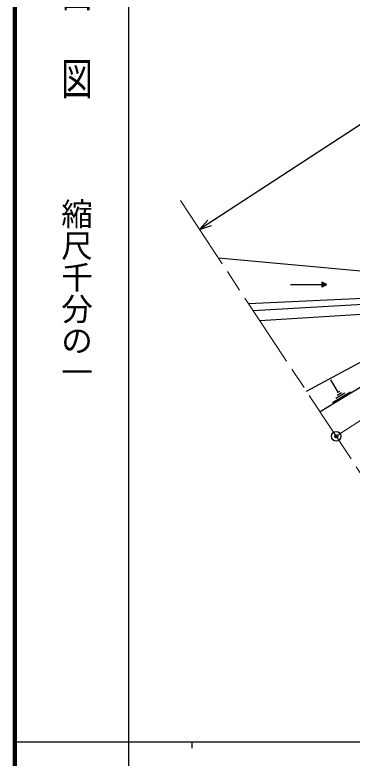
# Model space of a CAD drawing. Units: millimetres at full size, sheet at 1:1000; details may follow other scales. Extents: x 40000 to 680000, y 20000 to 380000.
# Drawn here: x 40000 to 93409, y 202409 to 319999 of the extents above; entities that cross this region are included whole.
import ezdxf
from ezdxf.enums import TextEntityAlignment as Align

# ---------------------------------------------------------------- set-up
doc = ezdxf.new("R2010")
doc.units = ezdxf.units.MM
doc.header["$LTSCALE"] = 1000
doc.header["$PDMODE"] = 32
doc.header["$PDSIZE"] = 500
doc.linetypes.add('CHAIN', pattern=[18.5, 12, -1.5, 3.5, -1.5])
for name, color, linetype, lineweight in [('M-BGD', 7, 'Continuous', 25), ('M-BMK', 2, 'CHAIN', 13), ('M-BMK-SRVR', 3, 'Continuous', 25), ('M-TTL', 2, 'Continuous', 140), ('M-TTL-BAND', 7, 'Continuous', 25)]:
    doc.layers.add(name, color=color, linetype=linetype, lineweight=lineweight)
doc.styles.add('@ＭＳ ゴシック', font='')
doc.styles.get('@ＭＳ ゴシック').set_extended_font_data('@MS Gothic')

msp = doc.modelspace()

# ---------------------------------------------------------------- linework, layer by layer
at = {"layer": 'M-BGD'}
for p, q in [((134714, 328728), (69246, 286040)), ((70582, 287529), (69246, 286040)), ((69246, 286040), (71147, 286662)), ((88635, 277723), (88633, 276973)), ((88634, 277698), (88684, 277698)), ((88634, 277673), (88734, 277673)), ((88634, 277648), (88784, 277648)), ((88634, 277623), (88834, 277623)), ((88634, 277598), (88884, 277598)), ((88634, 277573), (88934, 277573)), ((88634, 277548), (88984, 277547)), ((88634, 277523), (89034, 277522)), ((89384, 277347), (88635, 277723)), ((83634, 277356), (88634, 277348)), ((88384, 277348), (88634, 277348)), ((88633, 276973), (89384, 277347)), ((88633, 277048), (88783, 277048)), ((88633, 277023), (88733, 277023)), ((88633, 276998), (88683, 276998)), ((88634, 277498), (89084, 277497)), ((88634, 277473), (89134, 277472)), ((88634, 277448), (89184, 277447)), ((88634, 277423), (89234, 277422)), ((88634, 277398), (89284, 277397)), ((88634, 277373), (89334, 277372)), ((88634, 277348), (89384, 277347)), ((88634, 277323), (89334, 277322)), ((88634, 277298), (89284, 277297)), ((88634, 277273), (89234, 277272)), ((88634, 277248), (89184, 277247)), ((88634, 277223), (89134, 277222)), ((88634, 277198), (89084, 277197)), ((88634, 277173), (89034, 277172)), ((88634, 277148), (88984, 277147)), ((88634, 277123), (88934, 277123)), ((88634, 277098), (88884, 277098)), ((88634, 277073), (88834, 277073)), ((91213, 260288), (90021, 262254)), ((93128, 260297), (90320, 258595)), ((92256, 260153), (90852, 259301)), ((91734, 260220), (91032, 259795)), ((91389, 260395), (91038, 260182))]:
    msp.add_line(p, q, dxfattribs=at)
for points in [[(159426, 316126), (138695, 298326), (132150, 293616), (110120, 282829), (101798, 280141), (95969, 279324), (72249, 281501)], [(156261, 300234), (117568, 275205), (115179, 273496), (88321, 257207)], [(117568, 275205), (110928, 275883), (77039, 274261)], [(116345, 274330), (111116, 274878), (94180, 274125), (77744, 273195)], [(86159, 260475), (110050, 273301), (95692, 272673), (78809, 271585)]]:
    msp.add_lwpolyline(points, dxfattribs=at)
at = {"layer": 'M-BMK'}
for p, q in [((90891, 253322), (161174, 299525)), ((66207, 290633), (107721, 227882))]:
    msp.add_line(p, q, dxfattribs=at)
at = {"layer": 'M-BMK-SRVR'}
msp.add_circle((90891, 253322), 750, dxfattribs=at)
msp.add_point((90891, 253322), dxfattribs=at)
msp.add_point((90891, 253322), dxfattribs=at)
at = {"layer": 'M-TTL'}
msp.add_line((40000, 380000), (40000, 20000), dxfattribs=at)
at = {"layer": 'M-TTL-BAND'}
for p, q in [((58000, 370000), (58000, 20000)), ((40000, 205000), (579000, 205000)), ((68000, 205000), (68000, 204000))]:
    msp.add_line(p, q, dxfattribs=at)

# ---------------------------------------------------------------- texts
at = {"layer": 'M-TTL-BAND', "style": '@ＭＳ ゴシック', "width": 1.4}
msp.add_text('平  面  図', height=3666, rotation=270, dxfattribs=at).set_placement((49777, 306475), align=Align.MIDDLE_RIGHT)
at = {"layer": 'M-TTL-BAND', "style": '@ＭＳ ゴシック'}
msp.add_text('縮尺千分の一', height=3666, rotation=270, dxfattribs=at).set_placement((49777, 261030), align=Align.MIDDLE_RIGHT)

doc.saveas('drawing.dxf')
